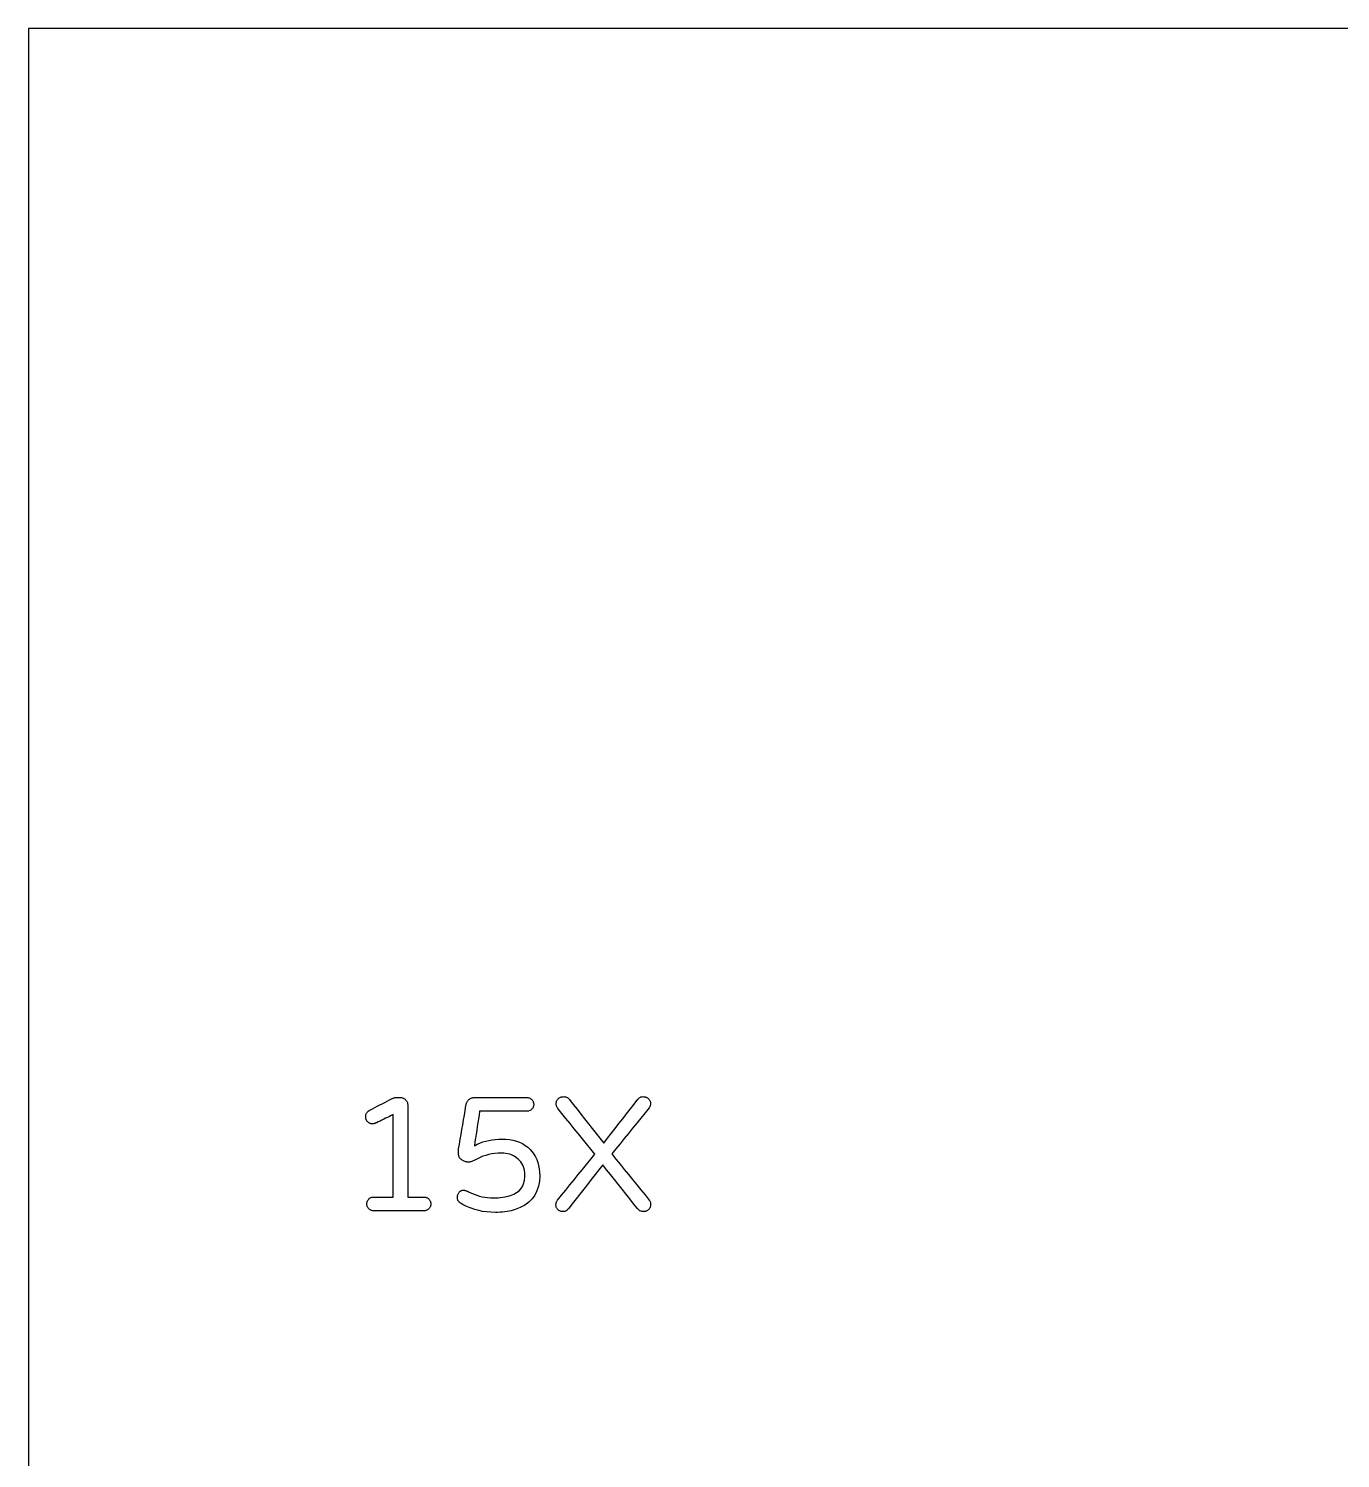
# Model space of a CAD drawing. Extents: x 3 to 2755, y -391 to 1036.
# Drawn here: x 1882.6 to 2109.2, y 788.6 to 1035.6 of the extents above; entities that cross this region are included whole.
import ezdxf

# ---------------------------------------------------------------- set-up
doc = ezdxf.new("R2010")
doc.units = 0
doc.layers.add('DEFAULT', color=7, linetype='CONTINUOUS')

# ---------------------------------------------------------------- blocks, each defined once
blk = doc.blocks.new('BLOCK_296')
at = {"layer": 'DEFAULT', "color": 18}
for p, q in [((-266.86, 144.67), (-266.79, 144.59)), ((-266.79, 144.59), (-266.73, 144.51)), ((-266.73, 144.51), (-266.67, 144.42)), ((-266.67, 144.42), (-266.62, 144.33)), ((-266.62, 144.33), (-266.58, 144.24)), ((-266.58, 144.24), (-266.55, 144.14)), ((-266.55, 144.14), (-266.53, 144.03)), ((-266.53, 144.03), (-266.52, 143.93)), ((-266.52, 143.93), (-266.51, 143.82))]:
    blk.add_line(p, q, dxfattribs=at)
blk = doc.blocks.new('BLOCK_297')
at = {"layer": 'DEFAULT', "color": 18}
for p, q in [((-266.62, 143.31), (-266.67, 143.22)), ((-266.58, 143.4), (-266.62, 143.31)), ((-266.55, 143.5), (-266.58, 143.4)), ((-266.53, 143.6), (-266.55, 143.5)), ((-266.52, 143.71), (-266.53, 143.6)), ((-266.51, 143.82), (-266.52, 143.71)), ((-266.79, 143.05), (-266.86, 142.98)), ((-266.73, 143.13), (-266.79, 143.05)), ((-266.67, 143.22), (-266.73, 143.13))]:
    blk.add_line(p, q, dxfattribs=at)
blk = doc.blocks.new('BLOCK_298')
at = {"layer": 'DEFAULT', "color": 18}
for p, q in [((-267.61, 142.64), (-267.72, 142.64)), ((-267.5, 142.66), (-267.61, 142.64)), ((-267.4, 142.68), (-267.5, 142.66)), ((-267.3, 142.71), (-267.4, 142.68)), ((-267.21, 142.74), (-267.3, 142.71)), ((-267.11, 142.79), (-267.21, 142.74)), ((-267.03, 142.84), (-267.11, 142.79)), ((-266.94, 142.91), (-267.03, 142.84)), ((-266.86, 142.98), (-266.94, 142.91))]:
    blk.add_line(p, q, dxfattribs=at)
blk = doc.blocks.new('BLOCK_299')
at = {"layer": 'DEFAULT', "color": 18}
for p, q in [((-275.42, 142.64), (-276.39, 142.64)), ((-274.46, 142.64), (-275.42, 142.64)), ((-273.5, 142.64), (-274.46, 142.64)), ((-272.53, 142.64), (-273.5, 142.64)), ((-271.57, 142.64), (-272.53, 142.64)), ((-270.61, 142.64), (-271.57, 142.64)), ((-269.65, 142.64), (-270.61, 142.64)), ((-268.68, 142.64), (-269.65, 142.64)), ((-267.72, 142.64), (-268.68, 142.64))]:
    blk.add_line(p, q, dxfattribs=at)
blk = doc.blocks.new('BLOCK_300')
at = {"layer": 'DEFAULT', "color": 18}
for p, q in [((-277.15, 142.91), (-277.23, 142.98)), ((-277.07, 142.84), (-277.15, 142.91)), ((-276.99, 142.79), (-277.07, 142.84)), ((-276.9, 142.74), (-276.99, 142.79)), ((-276.8, 142.71), (-276.9, 142.74)), ((-276.7, 142.68), (-276.8, 142.71)), ((-276.6, 142.66), (-276.7, 142.68)), ((-276.5, 142.64), (-276.6, 142.66)), ((-276.39, 142.64), (-276.5, 142.64))]:
    blk.add_line(p, q, dxfattribs=at)
blk = doc.blocks.new('BLOCK_301')
at = {"layer": 'DEFAULT', "color": 18}
for p, q in [((-277.56, 143.71), (-277.57, 143.82)), ((-277.55, 143.6), (-277.56, 143.71)), ((-277.53, 143.5), (-277.55, 143.6)), ((-277.5, 143.4), (-277.53, 143.5)), ((-277.46, 143.31), (-277.5, 143.4)), ((-277.42, 143.22), (-277.46, 143.31)), ((-277.36, 143.13), (-277.42, 143.22)), ((-277.3, 143.05), (-277.36, 143.13)), ((-277.23, 142.98), (-277.3, 143.05))]:
    blk.add_line(p, q, dxfattribs=at)
blk = doc.blocks.new('BLOCK_302')
at = {"layer": 'DEFAULT', "color": 18}
for p, q in [((-277.57, 143.82), (-277.56, 143.93)), ((-277.56, 143.93), (-277.55, 144.03)), ((-277.55, 144.03), (-277.53, 144.14)), ((-277.53, 144.14), (-277.5, 144.24)), ((-277.5, 144.24), (-277.46, 144.33)), ((-277.46, 144.33), (-277.42, 144.42)), ((-277.42, 144.42), (-277.36, 144.51)), ((-277.36, 144.51), (-277.3, 144.59)), ((-277.3, 144.59), (-277.23, 144.67))]:
    blk.add_line(p, q, dxfattribs=at)
blk = doc.blocks.new('BLOCK_303')
at = {"layer": 'DEFAULT', "color": 18}
for p, q in [((-277.23, 144.67), (-277.15, 144.75)), ((-277.15, 144.75), (-277.07, 144.81)), ((-277.07, 144.81), (-276.99, 144.87)), ((-276.99, 144.87), (-276.9, 144.92)), ((-276.9, 144.92), (-276.8, 144.95)), ((-276.8, 144.95), (-276.7, 144.98)), ((-276.7, 144.98), (-276.6, 145.01)), ((-276.6, 145.01), (-276.5, 145.02)), ((-276.5, 145.02), (-276.39, 145.02))]:
    blk.add_line(p, q, dxfattribs=at)
blk = doc.blocks.new('BLOCK_304')
at = {"layer": 'DEFAULT', "color": 18}
for p, q in [((-276.39, 145.02), (-276.02, 145.02)), ((-276.02, 145.02), (-275.65, 145.02)), ((-275.65, 145.02), (-275.27, 145.02)), ((-275.27, 145.02), (-274.9, 145.02)), ((-274.9, 145.02), (-274.53, 145.02)), ((-274.53, 145.02), (-274.16, 145.02)), ((-274.16, 145.02), (-273.79, 145.02)), ((-273.79, 145.02), (-273.42, 145.02)), ((-273.42, 145.02), (-273.05, 145.02))]:
    blk.add_line(p, q, dxfattribs=at)
blk = doc.blocks.new('BLOCK_305')
at = {"layer": 'DEFAULT', "color": 18}
for p, q in [((-273.05, 157.66), (-273.05, 159.25)), ((-273.05, 156.08), (-273.05, 157.66)), ((-273.05, 154.5), (-273.05, 156.08)), ((-273.05, 152.92), (-273.05, 154.5)), ((-273.05, 151.34), (-273.05, 152.92)), ((-273.05, 149.76), (-273.05, 151.34)), ((-273.05, 148.18), (-273.05, 149.76)), ((-273.05, 146.6), (-273.05, 148.18)), ((-273.05, 145.02), (-273.05, 146.6))]:
    blk.add_line(p, q, dxfattribs=at)
blk = doc.blocks.new('BLOCK_306')
at = {"layer": 'DEFAULT', "color": 18}
for p, q in [((-275.27, 158.15), (-275.59, 158)), ((-274.96, 158.31), (-275.27, 158.15)), ((-274.64, 158.47), (-274.96, 158.31)), ((-274.32, 158.62), (-274.64, 158.47)), ((-274, 158.78), (-274.32, 158.62)), ((-273.68, 158.93), (-274, 158.78)), ((-273.37, 159.09), (-273.68, 158.93)), ((-273.05, 159.25), (-273.37, 159.09)), ((-275.59, 158), (-275.91, 157.84))]:
    blk.add_line(p, q, dxfattribs=at)
blk = doc.blocks.new('BLOCK_307')
at = {"layer": 'DEFAULT', "color": 18}
for p, q in [((-276.16, 157.74), (-276.19, 157.73)), ((-276.13, 157.76), (-276.16, 157.74)), ((-276.1, 157.77), (-276.13, 157.76)), ((-276.07, 157.78), (-276.1, 157.77)), ((-276.03, 157.79), (-276.07, 157.78)), ((-276, 157.81), (-276.03, 157.79)), ((-275.97, 157.82), (-276, 157.81)), ((-275.94, 157.83), (-275.97, 157.82)), ((-275.91, 157.84), (-275.94, 157.83))]:
    blk.add_line(p, q, dxfattribs=at)
blk = doc.blocks.new('BLOCK_308')
at = {"layer": 'DEFAULT', "color": 18}
for p, q in [((-276.63, 157.67), (-276.71, 157.67)), ((-276.55, 157.68), (-276.63, 157.67)), ((-276.48, 157.68), (-276.55, 157.68)), ((-276.42, 157.69), (-276.48, 157.68)), ((-276.36, 157.69), (-276.42, 157.69)), ((-276.31, 157.7), (-276.36, 157.69)), ((-276.26, 157.71), (-276.31, 157.7)), ((-276.22, 157.72), (-276.26, 157.71)), ((-276.19, 157.73), (-276.22, 157.72))]:
    blk.add_line(p, q, dxfattribs=at)
blk = doc.blocks.new('BLOCK_309')
at = {"layer": 'DEFAULT', "color": 18}
for p, q in [((-277.35, 157.94), (-277.42, 158.01)), ((-277.27, 157.88), (-277.35, 157.94)), ((-277.2, 157.82), (-277.27, 157.88)), ((-277.12, 157.78), (-277.2, 157.82)), ((-277.04, 157.74), (-277.12, 157.78)), ((-276.96, 157.71), (-277.04, 157.74)), ((-276.88, 157.69), (-276.96, 157.71)), ((-276.79, 157.68), (-276.88, 157.69)), ((-276.71, 157.67), (-276.79, 157.68))]:
    blk.add_line(p, q, dxfattribs=at)
blk = doc.blocks.new('BLOCK_310')
at = {"layer": 'DEFAULT', "color": 18}
for p, q in [((-277.76, 158.86), (-277.76, 159.01)), ((-277.74, 158.73), (-277.76, 158.86)), ((-277.72, 158.6), (-277.74, 158.73)), ((-277.7, 158.48), (-277.72, 158.6)), ((-277.66, 158.37), (-277.7, 158.48)), ((-277.61, 158.27), (-277.66, 158.37)), ((-277.56, 158.18), (-277.61, 158.27)), ((-277.5, 158.09), (-277.56, 158.18)), ((-277.42, 158.01), (-277.5, 158.09))]:
    blk.add_line(p, q, dxfattribs=at)
blk = doc.blocks.new('BLOCK_311')
at = {"layer": 'DEFAULT', "color": 18}
for p, q in [((-277.76, 159.01), (-277.75, 159.15)), ((-277.75, 159.15), (-277.73, 159.29)), ((-277.73, 159.29), (-277.68, 159.41)), ((-277.68, 159.41), (-277.62, 159.53)), ((-277.62, 159.53), (-277.54, 159.65)), ((-277.54, 159.65), (-277.44, 159.75)), ((-277.44, 159.75), (-277.32, 159.85)), ((-277.32, 159.85), (-277.19, 159.95)), ((-277.19, 159.95), (-277.03, 160.03))]:
    blk.add_line(p, q, dxfattribs=at)
blk = doc.blocks.new('BLOCK_312')
at = {"layer": 'DEFAULT', "color": 18}
for p, q in [((-276.18, 160.47), (-275.76, 160.69)), ((-275.76, 160.69), (-275.34, 160.92)), ((-275.34, 160.92), (-274.91, 161.14)), ((-274.91, 161.14), (-274.49, 161.36)), ((-274.49, 161.36), (-274.07, 161.58)), ((-274.07, 161.58), (-273.64, 161.8)), ((-273.64, 161.8), (-273.22, 162.02)), ((-277.03, 160.03), (-276.61, 160.25)), ((-276.61, 160.25), (-276.18, 160.47))]:
    blk.add_line(p, q, dxfattribs=at)
blk = doc.blocks.new('BLOCK_313')
at = {"layer": 'DEFAULT', "color": 18}
for p, q in [((-273.22, 162.02), (-273.13, 162.06)), ((-273.13, 162.06), (-273.04, 162.1)), ((-273.04, 162.1), (-272.96, 162.13)), ((-272.96, 162.13), (-272.87, 162.16)), ((-272.87, 162.16), (-272.78, 162.18)), ((-272.78, 162.18), (-272.69, 162.2)), ((-272.69, 162.2), (-272.61, 162.21)), ((-272.61, 162.21), (-272.52, 162.22)), ((-272.52, 162.22), (-272.43, 162.22))]:
    blk.add_line(p, q, dxfattribs=at)
blk = doc.blocks.new('BLOCK_314')
at = {"layer": 'DEFAULT', "color": 18}
for p, q in [((-272.43, 162.22), (-272.37, 162.22)), ((-272.37, 162.22), (-272.3, 162.22)), ((-272.3, 162.22), (-272.24, 162.22)), ((-272.24, 162.22), (-272.17, 162.22)), ((-272.17, 162.22), (-272.1, 162.22)), ((-272.1, 162.22), (-272.04, 162.22)), ((-272.04, 162.22), (-271.97, 162.22)), ((-271.97, 162.22), (-271.91, 162.22)), ((-271.91, 162.22), (-271.84, 162.22))]:
    blk.add_line(p, q, dxfattribs=at)
blk = doc.blocks.new('BLOCK_315')
at = {"layer": 'DEFAULT', "color": 18}
for p, q in [((-271.84, 162.22), (-271.72, 162.21)), ((-271.72, 162.21), (-271.6, 162.2)), ((-271.6, 162.2), (-271.49, 162.17)), ((-271.49, 162.17), (-271.38, 162.14)), ((-271.38, 162.14), (-271.27, 162.1)), ((-271.27, 162.1), (-271.17, 162.04)), ((-271.17, 162.04), (-271.07, 161.98)), ((-271.07, 161.98), (-270.98, 161.91)), ((-270.98, 161.91), (-270.89, 161.83))]:
    blk.add_line(p, q, dxfattribs=at)
blk = doc.blocks.new('BLOCK_316')
at = {"layer": 'DEFAULT', "color": 18}
for p, q in [((-270.89, 161.83), (-270.81, 161.74)), ((-270.81, 161.74), (-270.73, 161.64)), ((-270.73, 161.64), (-270.67, 161.55)), ((-270.67, 161.55), (-270.62, 161.44)), ((-270.62, 161.44), (-270.57, 161.34)), ((-270.57, 161.34), (-270.54, 161.23)), ((-270.54, 161.23), (-270.52, 161.11)), ((-270.52, 161.11), (-270.5, 160.99)), ((-270.5, 160.99), (-270.5, 160.87))]:
    blk.add_line(p, q, dxfattribs=at)
blk = doc.blocks.new('BLOCK_317')
at = {"layer": 'DEFAULT', "color": 18}
for p, q in [((-270.5, 160.87), (-270.5, 159.11)), ((-270.5, 159.11), (-270.5, 157.35)), ((-270.5, 157.35), (-270.5, 155.59)), ((-270.5, 155.59), (-270.5, 153.83)), ((-270.5, 153.83), (-270.5, 152.07)), ((-270.5, 152.07), (-270.5, 150.31)), ((-270.5, 150.31), (-270.5, 148.55)), ((-270.5, 148.55), (-270.5, 146.78)), ((-270.5, 146.78), (-270.5, 145.02))]:
    blk.add_line(p, q, dxfattribs=at)
blk = doc.blocks.new('BLOCK_318')
at = {"layer": 'DEFAULT', "color": 18}
for p, q in [((-270.5, 145.02), (-270.19, 145.02)), ((-270.19, 145.02), (-269.88, 145.02)), ((-269.88, 145.02), (-269.57, 145.02)), ((-269.57, 145.02), (-269.26, 145.02)), ((-269.26, 145.02), (-268.95, 145.02)), ((-268.95, 145.02), (-268.65, 145.02)), ((-268.65, 145.02), (-268.34, 145.02)), ((-268.34, 145.02), (-268.03, 145.02)), ((-268.03, 145.02), (-267.72, 145.02))]:
    blk.add_line(p, q, dxfattribs=at)
blk = doc.blocks.new('BLOCK_319')
at = {"layer": 'DEFAULT', "color": 18}
for p, q in [((-267.72, 145.02), (-267.61, 145.02)), ((-267.61, 145.02), (-267.5, 145.01)), ((-267.5, 145.01), (-267.4, 144.98)), ((-267.4, 144.98), (-267.3, 144.95)), ((-267.3, 144.95), (-267.21, 144.92)), ((-267.21, 144.92), (-267.11, 144.87)), ((-267.11, 144.87), (-267.03, 144.81)), ((-267.03, 144.81), (-266.94, 144.75)), ((-266.94, 144.75), (-266.86, 144.67))]:
    blk.add_line(p, q, dxfattribs=at)
blk = doc.blocks.new('BLOCK_320')
at = {"layer": 'DEFAULT', "color": 18}
for p, q in [((-259, 153.89), (-258.52, 154.13)), ((-258.52, 154.13), (-258.03, 154.34)), ((-258.03, 154.34), (-257.53, 154.53)), ((-257.53, 154.53), (-257.02, 154.68)), ((-257.02, 154.68), (-256.49, 154.81)), ((-256.49, 154.81), (-255.95, 154.91)), ((-255.95, 154.91), (-255.4, 154.98)), ((-255.4, 154.98), (-254.83, 155.02)), ((-254.83, 155.02), (-254.26, 155.04))]:
    blk.add_line(p, q, dxfattribs=at)
blk = doc.blocks.new('BLOCK_321')
at = {"layer": 'DEFAULT', "color": 18}
for p, q in [((-254.26, 155.04), (-253.58, 155.02)), ((-253.58, 155.02), (-252.94, 154.95)), ((-252.94, 154.95), (-252.33, 154.84)), ((-252.33, 154.84), (-251.75, 154.68)), ((-251.75, 154.68), (-251.21, 154.48)), ((-251.21, 154.48), (-250.7, 154.24)), ((-250.7, 154.24), (-250.23, 153.95)), ((-250.23, 153.95), (-249.78, 153.62)), ((-249.78, 153.62), (-249.37, 153.24))]:
    blk.add_line(p, q, dxfattribs=at)
blk = doc.blocks.new('BLOCK_322')
at = {"layer": 'DEFAULT', "color": 18}
for p, q in [((-249.37, 153.24), (-249.03, 152.85)), ((-249.03, 152.85), (-248.72, 152.43)), ((-248.72, 152.43), (-248.46, 151.98)), ((-248.46, 151.98), (-248.23, 151.5)), ((-248.23, 151.5), (-248.05, 150.99)), ((-248.05, 150.99), (-247.9, 150.46)), ((-247.9, 150.46), (-247.8, 149.9)), ((-247.8, 149.9), (-247.74, 149.31)), ((-247.74, 149.31), (-247.72, 148.7))]:
    blk.add_line(p, q, dxfattribs=at)
blk = doc.blocks.new('BLOCK_323')
at = {"layer": 'DEFAULT', "color": 18}
for p, q in [((-247.72, 148.7), (-247.77, 147.75)), ((-248.19, 146.08), (-248.56, 145.36)), ((-247.93, 146.88), (-248.19, 146.08)), ((-247.77, 147.75), (-247.93, 146.88)), ((-250.28, 143.64), (-251.07, 143.21)), ((-249.6, 144.14), (-250.28, 143.64)), ((-249.03, 144.71), (-249.6, 144.14)), ((-248.56, 145.36), (-249.03, 144.71)), ((-251.07, 143.21), (-251.96, 142.86))]:
    blk.add_line(p, q, dxfattribs=at)
blk = doc.blocks.new('BLOCK_324')
at = {"layer": 'DEFAULT', "color": 18}
for p, q in [((-254.95, 142.36), (-255.38, 142.36)), ((-254.53, 142.38), (-254.95, 142.36)), ((-254.12, 142.41), (-254.53, 142.38)), ((-253.73, 142.46), (-254.12, 142.41)), ((-253.35, 142.51), (-253.73, 142.46)), ((-252.98, 142.58), (-253.35, 142.51)), ((-252.63, 142.66), (-252.98, 142.58)), ((-252.29, 142.76), (-252.63, 142.66)), ((-251.96, 142.86), (-252.29, 142.76))]:
    blk.add_line(p, q, dxfattribs=at)
blk = doc.blocks.new('BLOCK_325')
at = {"layer": 'DEFAULT', "color": 18}
for p, q in [((-260.8, 143.64), (-261.38, 143.99)), ((-260.19, 143.34), (-260.8, 143.64)), ((-259.57, 143.08), (-260.19, 143.34)), ((-258.92, 142.86), (-259.57, 143.08)), ((-258.25, 142.68), (-258.92, 142.86)), ((-257.57, 142.54), (-258.25, 142.68)), ((-256.86, 142.44), (-257.57, 142.54)), ((-256.13, 142.38), (-256.86, 142.44)), ((-255.38, 142.36), (-256.13, 142.38))]:
    blk.add_line(p, q, dxfattribs=at)
blk = doc.blocks.new('BLOCK_326')
at = {"layer": 'DEFAULT', "color": 18}
for p, q in [((-261.93, 144.77), (-261.94, 144.9)), ((-261.91, 144.65), (-261.93, 144.77)), ((-261.88, 144.54), (-261.91, 144.65)), ((-261.83, 144.43), (-261.88, 144.54)), ((-261.77, 144.33), (-261.83, 144.43)), ((-261.69, 144.24), (-261.77, 144.33)), ((-261.6, 144.15), (-261.69, 144.24)), ((-261.5, 144.06), (-261.6, 144.15)), ((-261.38, 143.99), (-261.5, 144.06))]:
    blk.add_line(p, q, dxfattribs=at)
blk = doc.blocks.new('BLOCK_327')
at = {"layer": 'DEFAULT', "color": 18}
for p, q in [((-261.75, 145.66), (-261.7, 145.75)), ((-261.7, 145.75), (-261.63, 145.84)), ((-261.94, 145.02), (-261.93, 145.14)), ((-261.94, 144.9), (-261.94, 145.02)), ((-261.93, 145.14), (-261.91, 145.26)), ((-261.91, 145.26), (-261.88, 145.37)), ((-261.88, 145.37), (-261.85, 145.47)), ((-261.85, 145.47), (-261.8, 145.57)), ((-261.8, 145.57), (-261.75, 145.66))]:
    blk.add_line(p, q, dxfattribs=at)
blk = doc.blocks.new('BLOCK_328')
at = {"layer": 'DEFAULT', "color": 18}
for p, q in [((-261.63, 145.84), (-261.56, 145.91)), ((-261.56, 145.91), (-261.49, 145.98)), ((-261.49, 145.98), (-261.42, 146.04)), ((-261.42, 146.04), (-261.34, 146.09)), ((-261.34, 146.09), (-261.26, 146.13)), ((-261.26, 146.13), (-261.18, 146.16)), ((-261.18, 146.16), (-261.09, 146.18)), ((-261.09, 146.18), (-261.01, 146.2)), ((-261.01, 146.2), (-260.92, 146.2))]:
    blk.add_line(p, q, dxfattribs=at)
blk = doc.blocks.new('BLOCK_329')
at = {"layer": 'DEFAULT', "color": 18}
for p, q in [((-260.92, 146.2), (-260.82, 146.2)), ((-260.82, 146.2), (-260.73, 146.19)), ((-260.73, 146.19), (-260.63, 146.17)), ((-260.63, 146.17), (-260.52, 146.14)), ((-260.52, 146.14), (-260.41, 146.11)), ((-260.41, 146.11), (-260.29, 146.06)), ((-260.29, 146.06), (-260.17, 146.01)), ((-260.17, 146.01), (-260.05, 145.96)), ((-260.05, 145.96), (-259.92, 145.89))]:
    blk.add_line(p, q, dxfattribs=at)
blk = doc.blocks.new('BLOCK_330')
at = {"layer": 'DEFAULT', "color": 18}
for p, q in [((-259.92, 145.89), (-259.49, 145.68)), ((-259.49, 145.68), (-259.05, 145.49)), ((-259.05, 145.49), (-258.6, 145.33)), ((-258.6, 145.33), (-258.14, 145.19)), ((-258.14, 145.19), (-257.68, 145.08)), ((-257.68, 145.08), (-257.2, 145)), ((-257.2, 145), (-256.72, 144.93)), ((-256.72, 144.93), (-256.24, 144.9)), ((-256.24, 144.9), (-255.74, 144.88))]:
    blk.add_line(p, q, dxfattribs=at)
blk = doc.blocks.new('BLOCK_331')
at = {"layer": 'DEFAULT', "color": 18}
for p, q in [((-252.19, 145.52), (-251.7, 145.79)), ((-251.7, 145.79), (-251.28, 146.12)), ((-251.28, 146.12), (-250.94, 146.5)), ((-250.94, 146.5), (-250.66, 146.93)), ((-255.74, 144.88), (-254.89, 144.91)), ((-254.89, 144.91), (-254.1, 144.98)), ((-254.1, 144.98), (-253.4, 145.11)), ((-253.4, 145.11), (-252.76, 145.29)), ((-252.76, 145.29), (-252.19, 145.52))]:
    blk.add_line(p, q, dxfattribs=at)
blk = doc.blocks.new('BLOCK_332')
at = {"layer": 'DEFAULT', "color": 18}
for p, q in [((-250.32, 148.12), (-250.29, 148.35)), ((-250.29, 148.35), (-250.28, 148.59)), ((-250.28, 148.59), (-250.27, 148.84)), ((-250.66, 146.93), (-250.58, 147.1)), ((-250.58, 147.1), (-250.51, 147.29)), ((-250.51, 147.29), (-250.45, 147.48)), ((-250.45, 147.48), (-250.39, 147.68)), ((-250.39, 147.68), (-250.35, 147.89)), ((-250.35, 147.89), (-250.32, 148.12))]:
    blk.add_line(p, q, dxfattribs=at)
blk = doc.blocks.new('BLOCK_333')
at = {"layer": 'DEFAULT', "color": 18}
for p, q in [((-251.19, 151.35), (-251.44, 151.59)), ((-250.98, 151.1), (-251.19, 151.35)), ((-250.79, 150.83), (-250.98, 151.1)), ((-250.63, 150.55), (-250.79, 150.83)), ((-250.5, 150.24), (-250.63, 150.55)), ((-250.4, 149.92), (-250.5, 150.24)), ((-250.33, 149.58), (-250.4, 149.92)), ((-250.29, 149.22), (-250.33, 149.58)), ((-250.27, 148.84), (-250.29, 149.22))]:
    blk.add_line(p, q, dxfattribs=at)
blk = doc.blocks.new('BLOCK_334')
at = {"layer": 'DEFAULT', "color": 18}
for p, q in [((-253.94, 152.58), (-254.31, 152.6)), ((-253.58, 152.55), (-253.94, 152.58)), ((-253.23, 152.48), (-253.58, 152.55)), ((-252.9, 152.4), (-253.23, 152.48)), ((-252.58, 152.29), (-252.9, 152.4)), ((-252.27, 152.15), (-252.58, 152.29)), ((-251.98, 151.99), (-252.27, 152.15)), ((-251.7, 151.8), (-251.98, 151.99)), ((-251.44, 151.59), (-251.7, 151.8))]:
    blk.add_line(p, q, dxfattribs=at)
blk = doc.blocks.new('BLOCK_335')
at = {"layer": 'DEFAULT', "color": 18}
for p, q in [((-258.48, 151.64), (-258.94, 151.39)), ((-258.01, 151.87), (-258.48, 151.64)), ((-257.53, 152.06), (-258.01, 151.87)), ((-257.03, 152.22), (-257.53, 152.06)), ((-256.51, 152.36), (-257.03, 152.22)), ((-255.99, 152.46), (-256.51, 152.36)), ((-255.44, 152.54), (-255.99, 152.46)), ((-254.88, 152.58), (-255.44, 152.54)), ((-254.31, 152.6), (-254.88, 152.58))]:
    blk.add_line(p, q, dxfattribs=at)
blk = doc.blocks.new('BLOCK_336')
at = {"layer": 'DEFAULT', "color": 18}
for p, q in [((-259.99, 151.06), (-260.12, 151.05)), ((-259.86, 151.07), (-259.99, 151.06)), ((-259.73, 151.09), (-259.86, 151.07)), ((-259.59, 151.12), (-259.73, 151.09)), ((-259.46, 151.16), (-259.59, 151.12)), ((-259.33, 151.2), (-259.46, 151.16)), ((-259.2, 151.26), (-259.33, 151.2)), ((-259.07, 151.32), (-259.2, 151.26)), ((-258.94, 151.39), (-259.07, 151.32))]:
    blk.add_line(p, q, dxfattribs=at)
blk = doc.blocks.new('BLOCK_337')
at = {"layer": 'DEFAULT', "color": 18}
for p, q in [((-261.12, 151.4), (-261.24, 151.49)), ((-261, 151.32), (-261.12, 151.4)), ((-260.88, 151.25), (-261, 151.32)), ((-260.76, 151.19), (-260.88, 151.25)), ((-260.63, 151.14), (-260.76, 151.19)), ((-260.5, 151.1), (-260.63, 151.14)), ((-260.38, 151.08), (-260.5, 151.1)), ((-260.25, 151.06), (-260.38, 151.08)), ((-260.12, 151.05), (-260.25, 151.06))]:
    blk.add_line(p, q, dxfattribs=at)
blk = doc.blocks.new('BLOCK_338')
at = {"layer": 'DEFAULT', "color": 18}
for p, q in [((-261.77, 152.52), (-261.77, 152.68)), ((-261.75, 152.36), (-261.77, 152.52)), ((-261.71, 152.21), (-261.75, 152.36)), ((-261.67, 152.07), (-261.71, 152.21)), ((-261.61, 151.94), (-261.67, 152.07)), ((-261.54, 151.81), (-261.61, 151.94)), ((-261.45, 151.7), (-261.54, 151.81)), ((-261.35, 151.59), (-261.45, 151.7)), ((-261.24, 151.49), (-261.35, 151.59))]:
    blk.add_line(p, q, dxfattribs=at)
blk = doc.blocks.new('BLOCK_339')
at = {"layer": 'DEFAULT', "color": 18}
for p, q in [((-261.76, 153.08), (-261.75, 153.15)), ((-261.75, 153.15), (-261.74, 153.22)), ((-261.74, 153.22), (-261.73, 153.29)), ((-261.73, 153.29), (-261.72, 153.35)), ((-261.77, 152.93), (-261.76, 153.01)), ((-261.77, 152.85), (-261.77, 152.93)), ((-261.77, 152.77), (-261.77, 152.85)), ((-261.77, 152.68), (-261.77, 152.77)), ((-261.76, 153.01), (-261.76, 153.08))]:
    blk.add_line(p, q, dxfattribs=at)
blk = doc.blocks.new('BLOCK_340')
at = {"layer": 'DEFAULT', "color": 18}
for p, q in [((-260.59, 159.99), (-260.45, 160.82)), ((-261.02, 157.5), (-260.88, 158.33)), ((-260.88, 158.33), (-260.73, 159.16)), ((-260.73, 159.16), (-260.59, 159.99)), ((-261.44, 155.01), (-261.3, 155.84)), ((-261.3, 155.84), (-261.16, 156.67)), ((-261.16, 156.67), (-261.02, 157.5)), ((-261.72, 153.35), (-261.58, 154.18)), ((-261.58, 154.18), (-261.44, 155.01))]:
    blk.add_line(p, q, dxfattribs=at)
blk = doc.blocks.new('BLOCK_341')
at = {"layer": 'DEFAULT', "color": 18}
for p, q in [((-260.45, 160.82), (-260.43, 160.96)), ((-260.43, 160.96), (-260.4, 161.09)), ((-260.4, 161.09), (-260.36, 161.22)), ((-260.36, 161.22), (-260.32, 161.34)), ((-260.32, 161.34), (-260.26, 161.45)), ((-260.26, 161.45), (-260.2, 161.56)), ((-260.2, 161.56), (-260.13, 161.66)), ((-260.13, 161.66), (-260.05, 161.75)), ((-260.05, 161.75), (-259.96, 161.84))]:
    blk.add_line(p, q, dxfattribs=at)
blk = doc.blocks.new('BLOCK_342')
at = {"layer": 'DEFAULT', "color": 18}
for p, q in [((-259.96, 161.84), (-259.87, 161.92)), ((-259.87, 161.92), (-259.77, 161.99)), ((-259.77, 161.99), (-259.67, 162.05)), ((-259.67, 162.05), (-259.57, 162.1)), ((-259.57, 162.1), (-259.46, 162.14)), ((-259.46, 162.14), (-259.34, 162.18)), ((-259.34, 162.18), (-259.22, 162.2)), ((-259.22, 162.2), (-259.1, 162.21)), ((-259.1, 162.21), (-258.97, 162.22))]:
    blk.add_line(p, q, dxfattribs=at)
blk = doc.blocks.new('BLOCK_343')
at = {"layer": 'DEFAULT', "color": 18}
for p, q in [((-258.97, 162.22), (-257.97, 162.22)), ((-257.97, 162.22), (-256.97, 162.22)), ((-256.97, 162.22), (-255.97, 162.22)), ((-255.97, 162.22), (-254.97, 162.22)), ((-254.97, 162.22), (-253.97, 162.22)), ((-253.97, 162.22), (-252.96, 162.22)), ((-252.96, 162.22), (-251.96, 162.22)), ((-251.96, 162.22), (-250.96, 162.22)), ((-250.96, 162.22), (-249.96, 162.22))]:
    blk.add_line(p, q, dxfattribs=at)
blk = doc.blocks.new('BLOCK_344')
at = {"layer": 'DEFAULT', "color": 18}
for p, q in [((-249.96, 162.22), (-249.85, 162.21)), ((-249.85, 162.21), (-249.75, 162.2)), ((-249.75, 162.2), (-249.64, 162.18)), ((-249.64, 162.18), (-249.55, 162.15)), ((-249.55, 162.15), (-249.45, 162.11)), ((-249.45, 162.11), (-249.36, 162.06)), ((-249.36, 162.06), (-249.27, 162.01)), ((-249.27, 162.01), (-249.19, 161.94)), ((-249.19, 161.94), (-249.11, 161.87))]:
    blk.add_line(p, q, dxfattribs=at)
blk = doc.blocks.new('BLOCK_345')
at = {"layer": 'DEFAULT', "color": 18}
for p, q in [((-249.11, 161.87), (-249.03, 161.79)), ((-249.03, 161.79), (-248.97, 161.7)), ((-248.97, 161.7), (-248.91, 161.62)), ((-248.91, 161.62), (-248.87, 161.53)), ((-248.87, 161.53), (-248.83, 161.43)), ((-248.83, 161.43), (-248.8, 161.33)), ((-248.8, 161.33), (-248.77, 161.23)), ((-248.77, 161.23), (-248.76, 161.12)), ((-248.76, 161.12), (-248.76, 161.01))]:
    blk.add_line(p, q, dxfattribs=at)
blk = doc.blocks.new('BLOCK_346')
at = {"layer": 'DEFAULT', "color": 18}
for p, q in [((-248.83, 160.6), (-248.87, 160.5)), ((-248.8, 160.69), (-248.83, 160.6)), ((-248.77, 160.8), (-248.8, 160.69)), ((-248.76, 160.9), (-248.77, 160.8)), ((-248.76, 161.01), (-248.76, 160.9)), ((-249.03, 160.25), (-249.11, 160.17)), ((-248.97, 160.33), (-249.03, 160.25)), ((-248.91, 160.41), (-248.97, 160.33)), ((-248.87, 160.5), (-248.91, 160.41))]:
    blk.add_line(p, q, dxfattribs=at)
blk = doc.blocks.new('BLOCK_347')
at = {"layer": 'DEFAULT', "color": 18}
for p, q in [((-249.85, 159.84), (-249.96, 159.83)), ((-249.75, 159.85), (-249.85, 159.84)), ((-249.64, 159.87), (-249.75, 159.85)), ((-249.55, 159.9), (-249.64, 159.87)), ((-249.45, 159.94), (-249.55, 159.9)), ((-249.36, 159.98), (-249.45, 159.94)), ((-249.27, 160.04), (-249.36, 159.98)), ((-249.19, 160.1), (-249.27, 160.04)), ((-249.11, 160.17), (-249.19, 160.1))]:
    blk.add_line(p, q, dxfattribs=at)
blk = doc.blocks.new('BLOCK_348')
at = {"layer": 'DEFAULT', "color": 18}
for p, q in [((-257.19, 159.83), (-258.1, 159.83)), ((-256.29, 159.83), (-257.19, 159.83)), ((-255.39, 159.83), (-256.29, 159.83)), ((-254.48, 159.83), (-255.39, 159.83)), ((-253.58, 159.83), (-254.48, 159.83)), ((-252.68, 159.83), (-253.58, 159.83)), ((-251.77, 159.83), (-252.68, 159.83)), ((-250.87, 159.83), (-251.77, 159.83)), ((-249.96, 159.83), (-250.87, 159.83))]:
    blk.add_line(p, q, dxfattribs=at)
blk = doc.blocks.new('BLOCK_349')
at = {"layer": 'DEFAULT', "color": 18}
for p, q in [((-258.3, 158.51), (-258.4, 157.85)), ((-258.2, 159.17), (-258.3, 158.51)), ((-258.1, 159.83), (-258.2, 159.17)), ((-258.7, 155.87), (-258.8, 155.21)), ((-258.6, 156.53), (-258.7, 155.87)), ((-258.5, 157.19), (-258.6, 156.53)), ((-258.4, 157.85), (-258.5, 157.19)), ((-258.9, 154.55), (-259, 153.89)), ((-258.8, 155.21), (-258.9, 154.55))]:
    blk.add_line(p, q, dxfattribs=at)
blk = doc.blocks.new('BLOCK_350')
at = {"layer": 'DEFAULT', "color": 18}
for p, q in [((-228.81, 144.49), (-228.76, 144.42)), ((-228.76, 144.42), (-228.71, 144.35)), ((-228.71, 144.35), (-228.67, 144.27)), ((-228.67, 144.27), (-228.64, 144.19)), ((-228.64, 144.19), (-228.61, 144.1)), ((-228.61, 144.1), (-228.59, 144.01)), ((-228.59, 144.01), (-228.57, 143.92)), ((-228.57, 143.92), (-228.56, 143.82)), ((-228.56, 143.82), (-228.56, 143.72))]:
    blk.add_line(p, q, dxfattribs=at)
blk = doc.blocks.new('BLOCK_351')
at = {"layer": 'DEFAULT', "color": 18}
for p, q in [((-228.63, 143.32), (-228.66, 143.23)), ((-228.6, 143.42), (-228.63, 143.32)), ((-228.58, 143.52), (-228.6, 143.42)), ((-228.57, 143.62), (-228.58, 143.52)), ((-228.56, 143.72), (-228.57, 143.62)), ((-228.83, 142.96), (-228.9, 142.88)), ((-228.76, 143.05), (-228.83, 142.96)), ((-228.71, 143.14), (-228.76, 143.05)), ((-228.66, 143.23), (-228.71, 143.14))]:
    blk.add_line(p, q, dxfattribs=at)
blk = doc.blocks.new('BLOCK_352')
at = {"layer": 'DEFAULT', "color": 18}
for p, q in [((-229.58, 142.5), (-229.68, 142.5)), ((-229.49, 142.52), (-229.58, 142.5)), ((-229.4, 142.54), (-229.49, 142.52)), ((-229.31, 142.57), (-229.4, 142.54)), ((-229.22, 142.62), (-229.31, 142.57)), ((-229.13, 142.67), (-229.22, 142.62)), ((-229.05, 142.73), (-229.13, 142.67)), ((-228.97, 142.8), (-229.05, 142.73)), ((-228.9, 142.88), (-228.97, 142.8))]:
    blk.add_line(p, q, dxfattribs=at)
blk = doc.blocks.new('BLOCK_353')
at = {"layer": 'DEFAULT', "color": 18}
for p, q in [((-230.74, 142.92), (-230.83, 143.03)), ((-230.64, 142.82), (-230.74, 142.92)), ((-230.53, 142.74), (-230.64, 142.82)), ((-230.41, 142.66), (-230.53, 142.74)), ((-230.28, 142.6), (-230.41, 142.66)), ((-230.15, 142.56), (-230.28, 142.6)), ((-230, 142.53), (-230.15, 142.56)), ((-229.85, 142.51), (-230, 142.53)), ((-229.68, 142.5), (-229.85, 142.51))]:
    blk.add_line(p, q, dxfattribs=at)
blk = doc.blocks.new('BLOCK_354')
at = {"layer": 'DEFAULT', "color": 18}
for p, q in [((-236.17, 149.74), (-236.84, 150.58)), ((-235.5, 148.9), (-236.17, 149.74)), ((-234.83, 148.06), (-235.5, 148.9)), ((-234.17, 147.22), (-234.83, 148.06)), ((-233.5, 146.39), (-234.17, 147.22)), ((-232.83, 145.55), (-233.5, 146.39)), ((-232.17, 144.71), (-232.83, 145.55)), ((-231.5, 143.87), (-232.17, 144.71)), ((-230.83, 143.03), (-231.5, 143.87))]:
    blk.add_line(p, q, dxfattribs=at)
blk = doc.blocks.new('BLOCK_355')
at = {"layer": 'DEFAULT', "color": 18}
for p, q in [((-238.15, 148.89), (-238.81, 148.05)), ((-237.49, 149.74), (-238.15, 148.89)), ((-236.84, 150.58), (-237.49, 149.74)), ((-240.12, 146.37), (-240.78, 145.53)), ((-239.47, 147.21), (-240.12, 146.37)), ((-238.81, 148.05), (-239.47, 147.21)), ((-242.1, 143.85), (-242.75, 143)), ((-241.44, 144.69), (-242.1, 143.85)), ((-240.78, 145.53), (-241.44, 144.69))]:
    blk.add_line(p, q, dxfattribs=at)
blk = doc.blocks.new('BLOCK_356')
at = {"layer": 'DEFAULT', "color": 18}
for p, q in [((-243.58, 142.51), (-243.69, 142.5)), ((-243.47, 142.52), (-243.58, 142.51)), ((-243.36, 142.55), (-243.47, 142.52)), ((-243.25, 142.6), (-243.36, 142.55)), ((-243.15, 142.65), (-243.25, 142.6)), ((-243.05, 142.72), (-243.15, 142.65)), ((-242.95, 142.8), (-243.05, 142.72)), ((-242.85, 142.9), (-242.95, 142.8)), ((-242.75, 143), (-242.85, 142.9))]:
    blk.add_line(p, q, dxfattribs=at)
blk = doc.blocks.new('BLOCK_357')
at = {"layer": 'DEFAULT', "color": 18}
for p, q in [((-244.48, 142.78), (-244.56, 142.85)), ((-244.4, 142.71), (-244.48, 142.78)), ((-244.31, 142.65), (-244.4, 142.71)), ((-244.22, 142.61), (-244.31, 142.65)), ((-244.12, 142.57), (-244.22, 142.61)), ((-244.02, 142.54), (-244.12, 142.57)), ((-243.92, 142.52), (-244.02, 142.54)), ((-243.81, 142.5), (-243.92, 142.52)), ((-243.69, 142.5), (-243.81, 142.5))]:
    blk.add_line(p, q, dxfattribs=at)
blk = doc.blocks.new('BLOCK_358')
at = {"layer": 'DEFAULT', "color": 18}
for p, q in [((-244.91, 143.56), (-244.91, 143.66)), ((-244.9, 143.46), (-244.91, 143.56)), ((-244.88, 143.37), (-244.9, 143.46)), ((-244.85, 143.27), (-244.88, 143.37)), ((-244.81, 143.18), (-244.85, 143.27)), ((-244.76, 143.1), (-244.81, 143.18)), ((-244.7, 143.01), (-244.76, 143.1)), ((-244.64, 142.93), (-244.7, 143.01)), ((-244.56, 142.85), (-244.64, 142.93))]:
    blk.add_line(p, q, dxfattribs=at)
blk = doc.blocks.new('BLOCK_359')
at = {"layer": 'DEFAULT', "color": 18}
for p, q in [((-244.91, 143.76), (-244.9, 143.86)), ((-244.91, 143.66), (-244.91, 143.76)), ((-244.9, 143.86), (-244.89, 143.96)), ((-244.89, 143.96), (-244.86, 144.05)), ((-244.86, 144.05), (-244.84, 144.14)), ((-244.84, 144.14), (-244.8, 144.22)), ((-244.8, 144.22), (-244.76, 144.31)), ((-244.76, 144.31), (-244.71, 144.39)), ((-244.71, 144.39), (-244.66, 144.46))]:
    blk.add_line(p, q, dxfattribs=at)
blk = doc.blocks.new('BLOCK_360')
at = {"layer": 'DEFAULT', "color": 18}
for p, q in [((-240.34, 149.77), (-239.62, 150.66)), ((-239.62, 150.66), (-238.9, 151.54)), ((-238.9, 151.54), (-238.18, 152.43)), ((-241.78, 148), (-241.06, 148.89)), ((-241.06, 148.89), (-240.34, 149.77)), ((-243.94, 145.35), (-243.22, 146.23)), ((-243.22, 146.23), (-242.5, 147.12)), ((-242.5, 147.12), (-241.78, 148)), ((-244.66, 144.46), (-243.94, 145.35))]:
    blk.add_line(p, q, dxfattribs=at)
blk = doc.blocks.new('BLOCK_361')
at = {"layer": 'DEFAULT', "color": 18}
for p, q in [((-243.89, 159.46), (-244.61, 160.34)), ((-243.18, 158.58), (-243.89, 159.46)), ((-242.46, 157.7), (-243.18, 158.58)), ((-241.75, 156.82), (-242.46, 157.7)), ((-241.04, 155.94), (-241.75, 156.82)), ((-240.32, 155.07), (-241.04, 155.94)), ((-239.61, 154.19), (-240.32, 155.07)), ((-238.9, 153.31), (-239.61, 154.19)), ((-238.18, 152.43), (-238.9, 153.31))]:
    blk.add_line(p, q, dxfattribs=at)
blk = doc.blocks.new('BLOCK_362')
at = {"layer": 'DEFAULT', "color": 18}
for p, q in [((-244.86, 161.06), (-244.86, 161.17)), ((-244.85, 160.96), (-244.86, 161.06)), ((-244.83, 160.86), (-244.85, 160.96)), ((-244.81, 160.76), (-244.83, 160.86)), ((-244.78, 160.67), (-244.81, 160.76)), ((-244.75, 160.58), (-244.78, 160.67)), ((-244.71, 160.5), (-244.75, 160.58)), ((-244.66, 160.42), (-244.71, 160.5)), ((-244.61, 160.34), (-244.66, 160.42))]:
    blk.add_line(p, q, dxfattribs=at)
blk = doc.blocks.new('BLOCK_363')
at = {"layer": 'DEFAULT', "color": 18}
for p, q in [((-244.86, 161.17), (-244.85, 161.27)), ((-244.85, 161.27), (-244.84, 161.38)), ((-244.84, 161.38), (-244.82, 161.48)), ((-244.82, 161.48), (-244.79, 161.58)), ((-244.79, 161.58), (-244.75, 161.67)), ((-244.75, 161.67), (-244.7, 161.76)), ((-244.7, 161.76), (-244.65, 161.85)), ((-244.65, 161.85), (-244.58, 161.93)), ((-244.58, 161.93), (-244.51, 162.01))]:
    blk.add_line(p, q, dxfattribs=at)
blk = doc.blocks.new('BLOCK_364')
at = {"layer": 'DEFAULT', "color": 18}
for p, q in [((-244.51, 162.01), (-244.43, 162.08)), ((-244.43, 162.08), (-244.34, 162.15)), ((-244.34, 162.15), (-244.25, 162.2)), ((-244.25, 162.2), (-244.15, 162.25)), ((-244.15, 162.25), (-244.04, 162.29)), ((-244.04, 162.29), (-243.93, 162.32)), ((-243.93, 162.32), (-243.81, 162.34)), ((-243.81, 162.34), (-243.68, 162.35)), ((-243.68, 162.35), (-243.55, 162.36))]:
    blk.add_line(p, q, dxfattribs=at)
blk = doc.blocks.new('BLOCK_365')
at = {"layer": 'DEFAULT', "color": 18}
for p, q in [((-243.55, 162.36), (-243.42, 162.35)), ((-243.42, 162.35), (-243.3, 162.33)), ((-243.3, 162.33), (-243.18, 162.3)), ((-243.18, 162.3), (-243.07, 162.26)), ((-243.07, 162.26), (-242.96, 162.2)), ((-242.96, 162.2), (-242.86, 162.13)), ((-242.86, 162.13), (-242.76, 162.05)), ((-242.76, 162.05), (-242.67, 161.96)), ((-242.67, 161.96), (-242.59, 161.85))]:
    blk.add_line(p, q, dxfattribs=at)
blk = doc.blocks.new('BLOCK_366')
at = {"layer": 'DEFAULT', "color": 18}
for p, q in [((-242.59, 161.85), (-241.93, 161.02)), ((-241.93, 161.02), (-241.27, 160.18)), ((-241.27, 160.18), (-240.61, 159.35)), ((-240.61, 159.35), (-239.96, 158.51)), ((-239.96, 158.51), (-239.3, 157.68)), ((-239.3, 157.68), (-238.64, 156.84)), ((-238.64, 156.84), (-237.98, 156.01)), ((-237.98, 156.01), (-237.33, 155.17)), ((-237.33, 155.17), (-236.67, 154.34))]:
    blk.add_line(p, q, dxfattribs=at)
blk = doc.blocks.new('BLOCK_367')
at = {"layer": 'DEFAULT', "color": 18}
for p, q in [((-232.06, 160.23), (-231.41, 161.07)), ((-231.41, 161.07), (-230.75, 161.91)), ((-234.04, 157.7), (-233.38, 158.54)), ((-233.38, 158.54), (-232.72, 159.39)), ((-232.72, 159.39), (-232.06, 160.23)), ((-236.01, 155.18), (-235.35, 156.02)), ((-235.35, 156.02), (-234.69, 156.86)), ((-234.69, 156.86), (-234.04, 157.7)), ((-236.67, 154.34), (-236.01, 155.18))]:
    blk.add_line(p, q, dxfattribs=at)
blk = doc.blocks.new('BLOCK_368')
at = {"layer": 'DEFAULT', "color": 18}
for p, q in [((-230.75, 161.91), (-230.68, 162)), ((-230.68, 162), (-230.6, 162.09)), ((-230.6, 162.09), (-230.52, 162.16)), ((-230.52, 162.16), (-230.42, 162.22)), ((-230.42, 162.22), (-230.33, 162.27)), ((-230.33, 162.27), (-230.23, 162.31)), ((-230.23, 162.31), (-230.12, 162.34)), ((-230.12, 162.34), (-230, 162.35)), ((-230, 162.35), (-229.88, 162.36))]:
    blk.add_line(p, q, dxfattribs=at)
blk = doc.blocks.new('BLOCK_369')
at = {"layer": 'DEFAULT', "color": 18}
for p, q in [((-229.88, 162.36), (-229.76, 162.35)), ((-229.76, 162.35), (-229.64, 162.34)), ((-229.64, 162.34), (-229.53, 162.32)), ((-229.53, 162.32), (-229.42, 162.29)), ((-229.42, 162.29), (-229.32, 162.25)), ((-229.32, 162.25), (-229.22, 162.2)), ((-229.22, 162.2), (-229.13, 162.15)), ((-229.13, 162.15), (-229.04, 162.08)), ((-229.04, 162.08), (-228.95, 162.01))]:
    blk.add_line(p, q, dxfattribs=at)
blk = doc.blocks.new('BLOCK_370')
at = {"layer": 'DEFAULT', "color": 18}
for p, q in [((-228.95, 162.01), (-228.88, 161.93)), ((-228.88, 161.93), (-228.81, 161.85)), ((-228.81, 161.85), (-228.75, 161.76)), ((-228.75, 161.76), (-228.7, 161.68)), ((-228.7, 161.68), (-228.66, 161.59)), ((-228.66, 161.59), (-228.63, 161.5)), ((-228.63, 161.5), (-228.61, 161.4)), ((-228.61, 161.4), (-228.59, 161.31)), ((-228.59, 161.31), (-228.59, 161.21))]:
    blk.add_line(p, q, dxfattribs=at)
blk = doc.blocks.new('BLOCK_371')
at = {"layer": 'DEFAULT', "color": 18}
for p, q in [((-228.72, 160.6), (-228.77, 160.52)), ((-228.69, 160.67), (-228.72, 160.6)), ((-228.66, 160.75), (-228.69, 160.67)), ((-228.63, 160.84), (-228.66, 160.75)), ((-228.61, 160.92), (-228.63, 160.84)), ((-228.6, 161.02), (-228.61, 160.92)), ((-228.59, 161.11), (-228.6, 161.02)), ((-228.59, 161.21), (-228.59, 161.11)), ((-228.77, 160.52), (-228.81, 160.45))]:
    blk.add_line(p, q, dxfattribs=at)
blk = doc.blocks.new('BLOCK_372')
at = {"layer": 'DEFAULT', "color": 18}
for p, q in [((-230.25, 158.67), (-230.97, 157.79)), ((-229.53, 159.56), (-230.25, 158.67)), ((-228.81, 160.45), (-229.53, 159.56)), ((-232.41, 156.01), (-233.13, 155.12)), ((-231.69, 156.9), (-232.41, 156.01)), ((-230.97, 157.79), (-231.69, 156.9)), ((-234.57, 153.35), (-235.29, 152.46)), ((-233.85, 154.23), (-234.57, 153.35)), ((-233.13, 155.12), (-233.85, 154.23))]:
    blk.add_line(p, q, dxfattribs=at)
blk = doc.blocks.new('BLOCK_373')
at = {"layer": 'DEFAULT', "color": 18}
for p, q in [((-235.29, 152.46), (-234.57, 151.57)), ((-234.57, 151.57), (-233.85, 150.69)), ((-233.85, 150.69), (-233.13, 149.8)), ((-233.13, 149.8), (-232.41, 148.92)), ((-232.41, 148.92), (-231.69, 148.03)), ((-231.69, 148.03), (-230.97, 147.15)), ((-230.97, 147.15), (-230.25, 146.26)), ((-230.25, 146.26), (-229.53, 145.38)), ((-229.53, 145.38), (-228.81, 144.49))]:
    blk.add_line(p, q, dxfattribs=at)
blk = doc.blocks.new('BLOCK_374')
at = {"layer": 'DEFAULT', "color": 18}
for p, q in [((536.01, 346.84), (-335.98, 346.84)), ((-335.98, 346.84), (-335.98, -147.17))]:
    blk.add_line(p, q, dxfattribs=at)

msp = doc.modelspace()

# ---------------------------------------------------------------- block references
at = {"layer": 'DEFAULT'}
for name in ['BLOCK_374', 'BLOCK_312', 'BLOCK_313', 'BLOCK_314', 'BLOCK_315', 'BLOCK_316', 'BLOCK_317', 'BLOCK_341', 'BLOCK_342', 'BLOCK_343', 'BLOCK_344', 'BLOCK_345', 'BLOCK_346', 'BLOCK_363', 'BLOCK_362', 'BLOCK_364', 'BLOCK_365', 'BLOCK_366', 'BLOCK_367', 'BLOCK_368', 'BLOCK_369', 'BLOCK_370', 'BLOCK_371', 'BLOCK_311', 'BLOCK_310', 'BLOCK_306', 'BLOCK_305', 'BLOCK_340', 'BLOCK_349', 'BLOCK_348', 'BLOCK_347', 'BLOCK_361', 'BLOCK_372', 'BLOCK_309', 'BLOCK_308', 'BLOCK_307', 'BLOCK_320', 'BLOCK_321', 'BLOCK_339', 'BLOCK_338', 'BLOCK_337', 'BLOCK_336', 'BLOCK_335', 'BLOCK_334', 'BLOCK_333', 'BLOCK_322', 'BLOCK_360', 'BLOCK_373', 'BLOCK_323', 'BLOCK_332', 'BLOCK_355', 'BLOCK_354', 'BLOCK_328', 'BLOCK_329', 'BLOCK_331', 'BLOCK_302', 'BLOCK_301', 'BLOCK_303', 'BLOCK_304', 'BLOCK_318', 'BLOCK_319', 'BLOCK_296', 'BLOCK_297', 'BLOCK_327', 'BLOCK_326', 'BLOCK_325', 'BLOCK_330', 'BLOCK_359', 'BLOCK_358', 'BLOCK_351', 'BLOCK_350', 'BLOCK_300', 'BLOCK_299', 'BLOCK_298', 'BLOCK_324', 'BLOCK_357', 'BLOCK_356', 'BLOCK_353', 'BLOCK_352']:
    msp.add_blockref(name, (2218.62, 688.72), dxfattribs=at)

doc.saveas('drawing.dxf')
